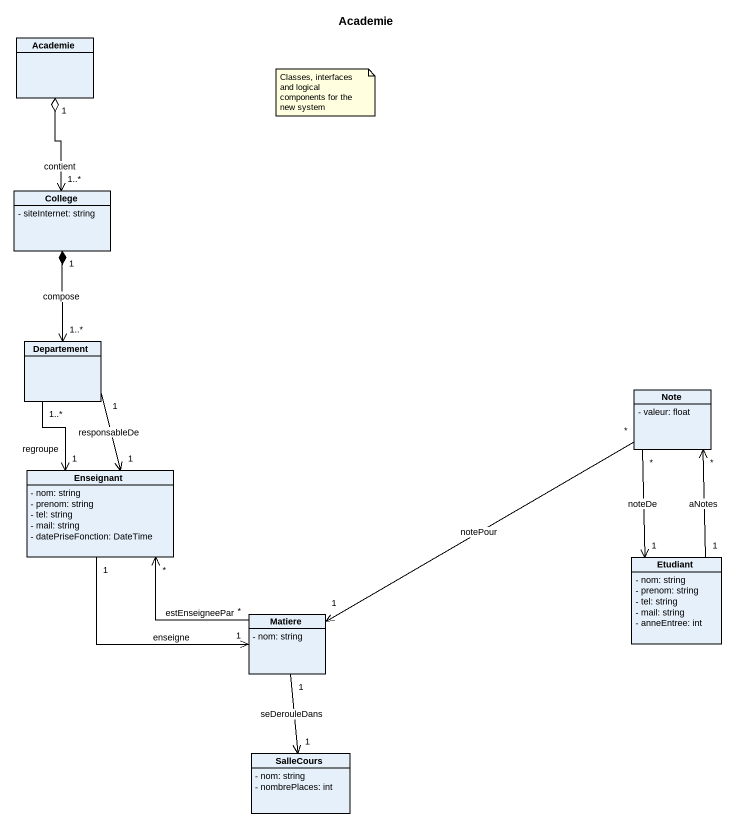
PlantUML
@startuml
title Academie
hide circle
hide empty members
skinparam classAttributeIconSize 0
class Academie
class College {
  - siteInternet: string
}
class Departement
class "Note" as Note_ {
  - valeur: float
}
class Enseignant {
  - nom: string
  - prenom: string
  - tel: string
  - mail: string
  - datePriseFonction: DateTime
}
class Etudiant {
  - nom: string
  - prenom: string
  - tel: string
  - mail: string
  - anneEntree: int
}
class Matiere {
  - nom: string
}
class SalleCours {
  - nom: string
  - nombrePlaces: int
}
College "1..*" <-up-o "1" Academie : contient
Departement "1..*" <-up-* "1" College : compose
Departement "1" --> "1" Enseignant : responsableDe
Departement "1..*" --> "1" Enseignant : regroupe
Note_ "*" --> "1" Etudiant : noteDe
Note_ "*" -left-> "1" Matiere : notePour
Enseignant "1" --> "1" Matiere : enseigne
Etudiant "1" -up-> "*" Note_ : aNotes
Matiere "*" -up-> "*" Enseignant : estEnseigneePar
Matiere "1" --> "1" SalleCours : seDerouleDans
note as N1
  Classes, interfaces and logical components for the new system
end note
@enduml
